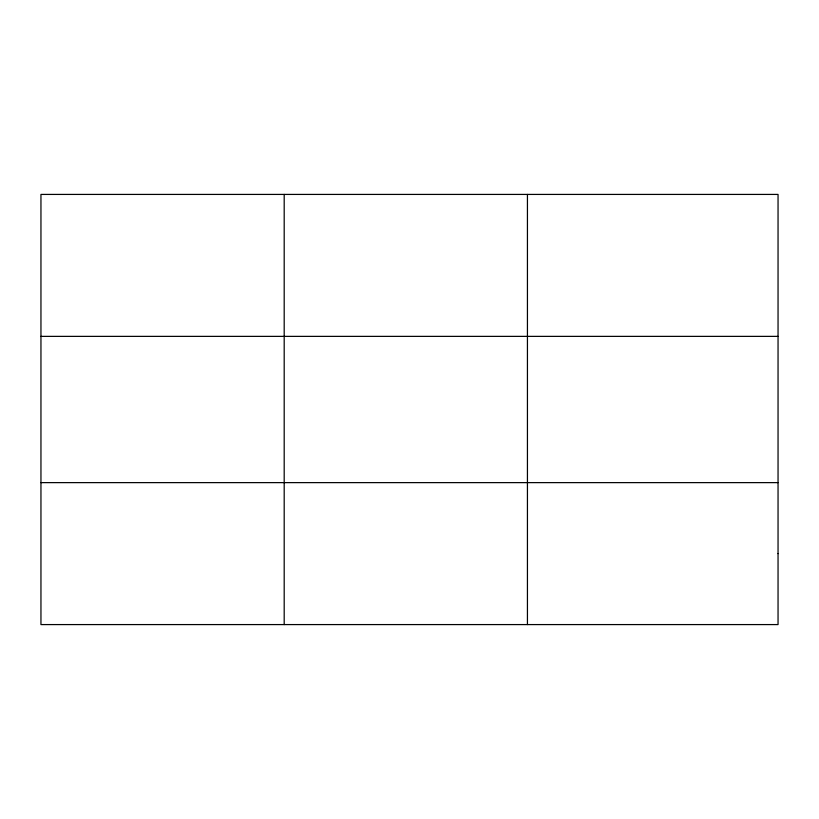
<?xml version="1.0" encoding="UTF-8"?>
<svg xmlns="http://www.w3.org/2000/svg" width="819" height="819" viewBox="0 0 819 819"><rect width="100%" height="100%" fill="white"/><g stroke="black" fill="none" stroke-linecap="round" stroke-linejoin="round"><path stroke-width="1.23" d="M284.193 194.42L284.193 624.58M527.436 194.42L527.436 624.58M40.95 336.374L778.05 336.374M40.95 482.626L778.05 482.626M778.05 553.603L778.05 624.58L40.95 624.58L40.95 194.42L778.05 194.42L778.05 553.603"/></g></svg>
